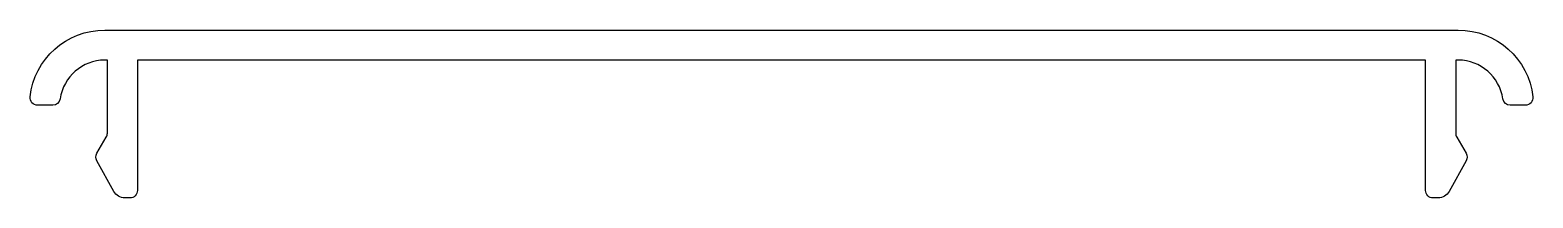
# Model space of a CAD drawing. Extents: x 135 to 194.9, y 236.2 to 242.9.
import ezdxf

# ---------------------------------------------------------------- set-up
doc = ezdxf.new("R2010")
doc.units = 0
doc.layers.add('ANA', color=220, linetype='CONTINUOUS')

msp = doc.modelspace()

# ---------------------------------------------------------------- linework, layer by layer
at = {"layer": 'ANA'}
msp.add_lwpolyline([(190.945, 236.154, -0.414214), (190.645, 236.454), (190.645, 241.654), (139.245, 241.654), (139.245, 236.454, -0.414214), (138.945, 236.154), (138.74, 236.154, -0.273353), (138.302, 236.412), (137.626, 237.639, -0.26256), (137.629, 237.934), (138.005, 238.584, 0.131652), (138.045, 238.734), (138.045, 241.654), (137.945, 241.654, 0.372825), (136.163, 240.111, -0.372825), (135.866, 239.854), (135.262, 239.854, -0.447214), (134.963, 240.187, -0.381966), (137.945, 242.854), (191.945, 242.854, -0.381966), (194.926, 240.187, -0.447214), (194.628, 239.854), (194.023, 239.854, -0.372825), (193.726, 240.111, 0.372825), (191.945, 241.654), (191.845, 241.654), (191.845, 238.734, 0.131652), (191.885, 238.584), (192.26, 237.934, -0.26256), (192.263, 237.639), (191.587, 236.412, -0.273353), (191.149, 236.154)], format="xyb", close=True, dxfattribs=at)

doc.saveas('drawing.dxf')
